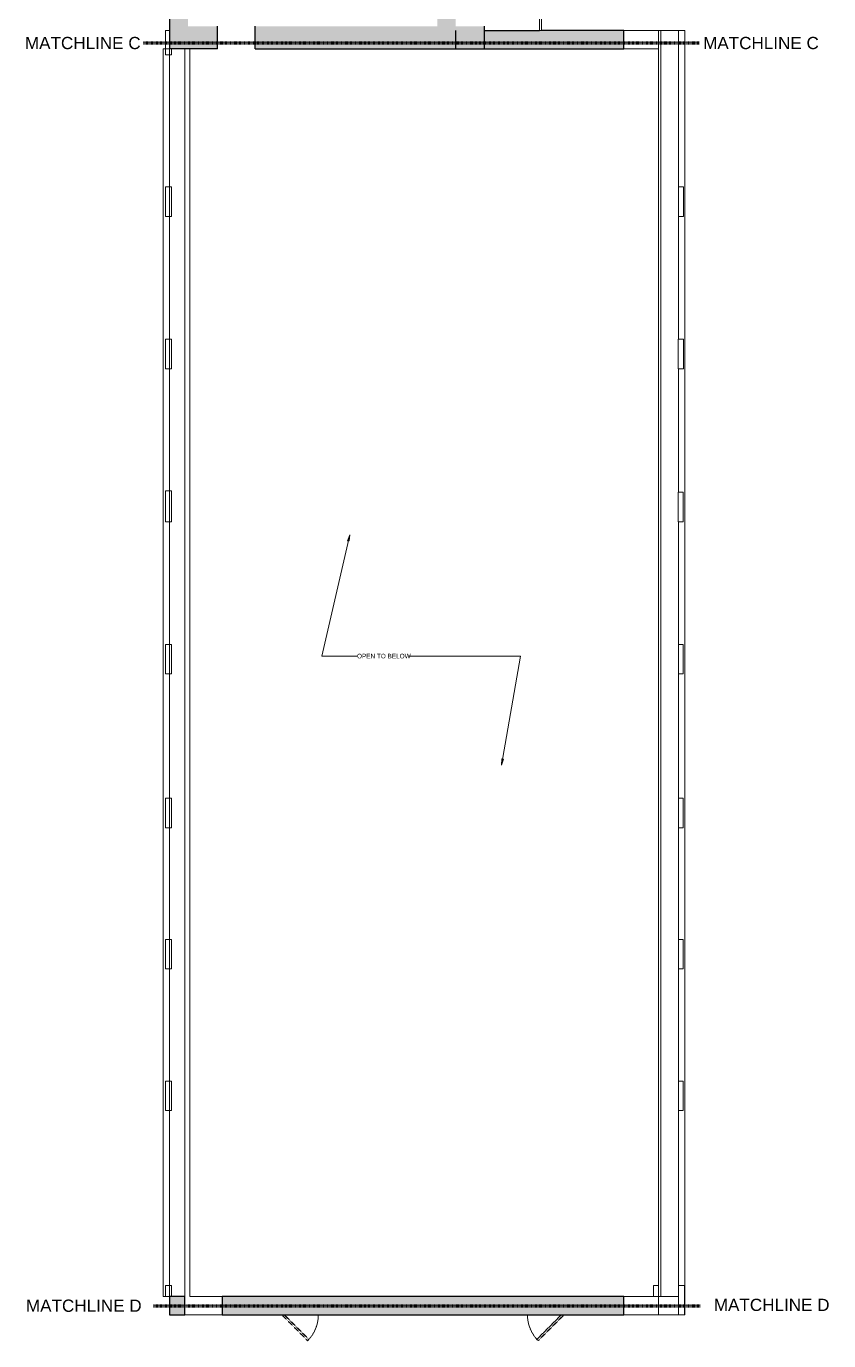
# Model space of a CAD drawing. Header units: inches. Extents: x -1176 to 1545, y -2552 to 978.
# Drawn here: x -1176 to -388, y -2552 to -1262 of the extents above; entities that cross this region are included whole.
import ezdxf

# ---------------------------------------------------------------- set-up
doc = ezdxf.new("R2010")
doc.units = ezdxf.units.IN
doc.header["$MEASUREMENT"] = 0
doc.linetypes.add('Dash', pattern=[0.25, 0.125, -0.125])
doc.linetypes.add('Demolished', pattern=[0.1875, 0.125, -0.0625])
for name, color, linetype, lineweight in [('A-ANNO-MATC', 214, 'Dash', 140), ('A-DOOR', 31, 'Demolished', 9), ('A-FLOR-HRAL', 11, 'Continuous', 18), ('A-WALL', 113, 'Continuous', 18), ('A-WALL-PATT', 111, 'Continuous', 18), ('G-ANNO-TEXT', 231, 'Continuous', 9), ('I-WALL', 2, 'Continuous', 18)]:
    doc.layers.add(name, color=color, linetype=linetype, lineweight=lineweight)
doc.styles.add('Swis721 Lt BT', font='swissl.ttf', dxfattribs={"height": 4.5})
doc.styles.add('Swis721 Lt BT_1', font='swissl.ttf', dxfattribs={"height": 12})

# ---------------------------------------------------------------- blocks, each defined once
blk = doc.blocks.new('Top Rail Type - Top Rail_Internal_-5050133-2nd Floor Demo')
at = {"layer": 'A-FLOR-HRAL', "lineweight": 9}
for p, q in [((-671.9, 16.3), (-669.9, 16.3)), ((-671.9, -183.2), (-671.9, 16.3)), ((-669.9, 16.3), (-669.9, -183.2)), ((-671.9, -363.2), (-671.9, -189.2)), ((-669.9, -189.2), (-669.9, -363.2)), ((-671.9, -543.2), (-671.9, -369.2)), ((-669.9, -369.2), (-669.9, -543.2)), ((-671.9, -723.2), (-671.9, -549.2)), ((-669.9, -549.2), (-669.9, -723.2)), ((-671.9, -903.2), (-671.9, -729.2)), ((-669.9, -729.2), (-669.9, -903.2)), ((-671.9, -1083.2), (-671.9, -909.2)), ((-669.9, -909.2), (-669.9, -1083.2)), ((-671.9, -1266.2), (-671.9, -1089.2)), ((-669.9, -1089.2), (-669.9, -1266.2)), ((-669.9, -1266.2), (-671.9, -1266.2))]:
    blk.add_line(p, q, dxfattribs=at)
blk = doc.blocks.new('Single Flush - D2 3_ X 8_-8252904-2nd Floor Demo')
at = {"layer": 'A-DOOR', "color": 250, "lineweight": 30}
for p, q in [((-7.4, 34.3), (-8.7, 33.1)), ((-8.7, 33.1), (15.4, 9)), ((17.9, 9), (-7.4, 34.3))]:
    blk.add_line(p, q, dxfattribs=at)
at = {"layer": 'A-DOOR', "color": 7}
blk.add_arc((17.9, 9), 35.8, 135, 179.9988, dxfattribs=at)
blk = doc.blocks.new('Single Flush - D2 3_ X 8_-8252905-2nd Floor Demo')
at = {"layer": 'A-DOOR', "color": 250, "lineweight": 30}
for p, q in [((-8.7, -33.1), (15.4, -9)), ((17.9, -9), (-7.4, -34.3)), ((-7.4, -34.3), (-8.7, -33.1))]:
    blk.add_line(p, q, dxfattribs=at)
at = {"layer": 'A-DOOR', "color": 7}
blk.add_arc((17.9, -9), 35.8, 180.0012, 225, dxfattribs=at)

msp = doc.modelspace()

# ---------------------------------------------------------------- hatches: boundary and pattern name
at = {"layer": 'A-WALL-PATT'}
h = msp.add_hatch(color=250, dxfattribs=at)
h.paths.add_polyline_path([(-1017.1, -1266.2), (-1017.1, -1210.9), (-1035.1, -1210.9), (-1035.1, -1266.2)], flags=0)
h.paths.add_polyline_path([(-1017.1, -1169.4), (-1017.1, -1003.9), (-1035.1, -1003.9), (-1035.1, -1169.4)], flags=0)
h.paths.add_polyline_path([(-1017.1, -962.4), (-1017.1, -859.9), (-1035.1, -859.9), (-1035.1, -962.4)], flags=0)
h.paths.add_polyline_path([(-1035.1, -818.4), (-1017.1, -818.4), (-1017.1, -715.9), (-1035.1, -715.9), (-1035.1, -817.9)], flags=0)
h.paths.add_polyline_path([(-1017.1, -674.4), (-1017.1, -567.9), (-1035.1, -567.9), (-1035.1, -674.4)], flags=0)
h.paths.add_polyline_path([(-1017.1, -534.4), (-1017.1, -425.7), (-1035.1, -425.7), (-1035.1, -534.4)], flags=0)
h.paths.add_polyline_path([(-1017.1, -388.7), (-1017.1, -275.2), (-1035.1, -275.2), (-1035.1, -388.7)], flags=0)
h.paths.add_polyline_path([(-1017.1, -239.2), (-1017.1, -119.5), (-1035.1, -119.5), (-1035.1, -239.2)], flags=0)
h.paths.add_polyline_path([(-1035.1, -83.5), (-1017.1, -83.5), (-1017.1, 16.3), (-1035.1, 16.3), (-1035.1, -59.7)], flags=0)
h = msp.add_hatch(color=250, dxfattribs=at)
h.paths.add_polyline_path([(-754, -1262.2), (-754, -1210.2), (-772, -1210.2), (-772, -1262.2), (-757.7, -1262.2)], flags=0)
h.paths.add_polyline_path([(-769.4, -1170.2), (-754, -1170.2), (-754, -1093.3), (-772, -1093.3), (-772, -1170.2)], flags=0)
h.paths.add_polyline_path([(-754, -1053.2), (-754, -1004.2), (-772, -1004.2), (-772, -1053.2), (-757.7, -1053.2)], flags=0)
h.paths.add_polyline_path([(-757.7, -962.2), (-754, -962.2), (-754, -860.2), (-772, -860.2), (-772, -962.2)], flags=0)
h.paths.add_polyline_path([(-757.7, -818.2), (-754, -818.2), (-754, -716.2), (-772, -716.2), (-772, -818.2), (-769.4, -818.2)], flags=0)
h.paths.add_polyline_path([(-772, -674.2), (-754, -674.2), (-754, -572.2), (-772, -572.2), (-772, -666.2)], flags=0)
h.paths.add_polyline_path([(-772, -530.2), (-754, -530.2), (-754, -428.2), (-772, -428.2), (-772, -529.8)], flags=0)
h.paths.add_polyline_path([(-769.4, -386.2), (-754, -386.2), (-754, -278.2), (-772, -278.2), (-772, -386.2)], flags=0)
h.paths.add_polyline_path([(-757.7, -236.2), (-754, -236.2), (-754, -122.5), (-772, -122.5), (-772, -236.2)], flags=0)
h.paths.add_polyline_path([(-772, -80.5), (-754, -80.5), (-754, 16.3), (-772, 16.3), (-772, -72.6)], flags=0)
for points in [[(-988.1, -1266.2), (-988.1, -1262.2), (-1017.1, -1262.2), (-1017.1, -1266.2)], [(-951.1, -1266.2), (-725.8, -1266.2), (-725.8, -1262.2), (-951.1, -1262.2)], [(-1035.1, -1284.2), (-1017.1, -1284.2), (-1017.1, -1266.2), (-1035.1, -1266.2), (-1035.1, -1272.8)], [(-1017.1, -1284.2), (-988.1, -1284.2), (-988.1, -1266.2), (-1017.1, -1266.2), (-1017.1, -1272.8)], [(-951.1, -1284.2), (-725.8, -1284.2), (-725.8, -1266.2), (-951.1, -1266.2), (-951.1, -1272.8)], [(-754, -1284.2), (-589.1, -1284.2), (-589.1, -1266.2), (-754, -1266.2), (-754, -1272.8)]]:
    msp.add_hatch(color=250, dxfattribs=at).paths.add_polyline_path(points, flags=0)
at = {"layer": 'A-WALL-PATT', "lineweight": 9}
h = msp.add_hatch(color=7, dxfattribs=at)
h.paths.add_polyline_path([(-983.4, -2526.8), (-589.1, -2526.8), (-589.1, -2508.8), (-983.4, -2508.8)], flags=0)
h.paths.add_polyline_path([(-1020, -2526.8), (-1020, -2508.8), (-1035.1, -2508.8), (-1035.1, -2526.8)], flags=0)
at = {"layer": 'G-ANNO-TEXT'}
for points in [[(-858.2, -1761.3), (-860.3, -1767), (-858.8, -1767.3)], [(-709, -1987.2), (-707.2, -1981.4), (-708.8, -1981.1)]]:
    msp.add_hatch(color=7, dxfattribs=at).paths.add_polyline_path(points, flags=0)

# ---------------------------------------------------------------- linework, layer by layer
at = {"layer": 'A-ANNO-MATC'}
for p, q in [((-1061, -1278.3), (-515, -1278.3)), ((-1051, -2518.1), (-514, -2518.1))]:
    msp.add_line(p, q, dxfattribs=at)
at = {"layer": 'A-WALL', "color": 8, "lineweight": 30}
for p, q in [((-1035.1, -1210.9), (-1035.1, -1284.2)), ((-988.1, -1284.2), (-988.1, -1262.2)), ((-951.1, -1284.2), (-951.1, -1262.2)), ((-725.8, -1284.2), (-725.8, -1262.2)), ((-754, -1284.2), (-754, -1266.2)), ((-725.8, -1266.2), (-671.9, -1266.2)), ((-589.1, -1266.2), (-669.9, -1266.2)), ((-589.1, -1284.2), (-589.1, -1266.2)), ((-988.1, -1284.2), (-1035.1, -1284.2)), ((-951.1, -1284.2), (-589.1, -1284.2)), ((-1020, -2508.8), (-1035.1, -2508.8)), ((-1035.1, -2508.8), (-1035.1, -2526.8)), ((-1020, -2526.8), (-1020, -2508.8)), ((-589.1, -2508.8), (-983.4, -2508.8)), ((-983.4, -2508.8), (-983.4, -2526.8)), ((-589.1, -2526.8), (-589.1, -2508.8)), ((-1035.1, -2526.8), (-1020, -2526.8)), ((-983.4, -2526.8), (-589.1, -2526.8))]:
    msp.add_line(p, q, dxfattribs=at)
at = {"layer": 'A-WALL', "lineweight": 9}
for p, q in [((-1039.2, -1290.3), (-1039.2, -1266.2)), ((-1035.1, -1266.2), (-1039.2, -1266.2)), ((-589.1, -1266.2), (-529.1, -1266.2)), ((-554.8, -2497.9), (-554.8, -1266.2)), ((-552.5, -1266.2), (-552.5, -2508.8)), ((-535.3, -1266.2), (-535.3, -1569.3)), ((-529.1, -1266.2), (-529.1, -2526.8)), ((-1041.3, -1284.2), (-1035.1, -1284.2)), ((-1041.3, -2508.8), (-1041.3, -1284.2)), ((-1035.1, -2508.8), (-1035.1, -1284.2)), ((-1033.2, -1284.2), (-1033.2, -1290.3)), ((-1020, -2508.8), (-1020, -1284.2)), ((-1015.1, -1284.2), (-1015.1, -2508.8)), ((-554.8, -1284.2), (-589.1, -1284.2)), ((-1033.2, -1290.3), (-1039.2, -1290.3)), ((-1039.2, -1448.7), (-1039.2, -1419.8)), ((-1039.2, -1419.8), (-1033.2, -1419.8)), ((-1033.2, -1419.8), (-1033.2, -1448.7)), ((-530.5, -1419.8), (-535.3, -1419.8)), ((-530.5, -1419.8), (-530.5, -1448.7)), ((-1033.2, -1448.7), (-1039.2, -1448.7)), ((-530.5, -1448.7), (-535.3, -1448.7)), ((-1039.2, -1598.3), (-1039.2, -1569.3)), ((-1039.2, -1569.3), (-1033.2, -1569.3)), ((-1033.2, -1569.3), (-1033.2, -1598.3)), ((-1033.2, -1598.3), (-1039.2, -1598.3)), ((-535.3, -1598.3), (-535.3, -1719.5)), ((-1039.2, -1748.5), (-1039.2, -1718.2)), ((-1039.2, -1718.2), (-1033.2, -1718.2)), ((-1033.2, -1718.2), (-1033.2, -1748.5)), ((-1033.2, -1748.5), (-1039.2, -1748.5)), ((-535.3, -1748.5), (-535.3, -2526.8)), ((-1039.2, -1897.7), (-1039.2, -1868.8)), ((-1039.2, -1868.8), (-1033.2, -1868.8)), ((-1033.2, -1868.8), (-1033.2, -1897.7)), ((-1033.2, -1897.7), (-1039.2, -1897.7)), ((-1039.2, -2048.7), (-1039.2, -2019.8)), ((-1039.2, -2019.8), (-1033.2, -2019.8)), ((-1033.2, -2019.8), (-1033.2, -2048.7)), ((-1033.2, -2048.7), (-1039.2, -2048.7)), ((-1039.2, -2187.2), (-1039.2, -2158.3)), ((-1039.2, -2158.3), (-1033.2, -2158.3)), ((-1033.2, -2158.3), (-1033.2, -2187.2)), ((-1033.2, -2187.2), (-1039.2, -2187.2)), ((-1039.2, -2326.2), (-1039.2, -2297.3)), ((-1039.2, -2297.3), (-1033.2, -2297.3)), ((-1033.2, -2297.3), (-1033.2, -2326.2)), ((-1033.2, -2326.2), (-1039.2, -2326.2)), ((-1039.2, -2508.8), (-1039.2, -2497.9)), ((-1039.2, -2497.9), (-1033.2, -2497.9)), ((-1033.2, -2497.9), (-1033.2, -2508.8)), ((-529.3, -2497.9), (-535.3, -2497.9)), ((-529.3, -2497.9), (-529.3, -2526.8)), ((-1041.3, -2508.8), (-1035.1, -2508.8)), ((-1015.1, -2508.8), (-983.4, -2508.8)), ((-589.1, -2508.8), (-559.8, -2508.8)), ((-554.8, -2508.8), (-535.3, -2508.8)), ((-554.8, -2508.8), (-554.8, -2526.8)), ((-983.4, -2526.8), (-1020, -2526.8)), ((-529.1, -2526.8), (-589.1, -2526.8))]:
    msp.add_line(p, q, dxfattribs=at)
at = {"layer": 'G-ANNO-TEXT', "color": 7}
for p, q in [((-858.2, -1761.3), (-885.5, -1880.2)), ((-858.2, -1761.3), (-860.3, -1767)), ((-860.3, -1767), (-858.8, -1767.3)), ((-858.8, -1767.3), (-858.2, -1761.3)), ((-885.5, -1880.2), (-851.2, -1880.2)), ((-783.1, -1880.2), (-800.2, -1880.2)), ((-690.4, -1880.2), (-783.1, -1880.2)), ((-709, -1987.2), (-690.4, -1880.2)), ((-708.8, -1981.1), (-709, -1987.2)), ((-709, -1987.2), (-707.2, -1981.4)), ((-707.2, -1981.4), (-708.8, -1981.1))]:
    msp.add_line(p, q, dxfattribs=at)
at = {"layer": 'I-WALL', "lineweight": 9}
for p, q in [((-535.5, -1598.3), (-535.5, -1569.3)), ((-535.5, -1569.3), (-530.5, -1569.3)), ((-530.5, -1569.3), (-530.5, -1598.3)), ((-535.5, -1598.3), (-530.5, -1598.3)), ((-535.7, -1748.5), (-535.7, -1719.5)), ((-535.7, -1719.5), (-530.7, -1719.5)), ((-530.7, -1719.5), (-530.7, -1748.5)), ((-535.7, -1748.5), (-530.7, -1748.5)), ((-535.3, -1868.8), (-530.7, -1868.8)), ((-530.7, -1868.8), (-530.7, -1897.7)), ((-535.3, -1897.7), (-530.7, -1897.7)), ((-535.3, -2019.8), (-530.7, -2019.8)), ((-530.7, -2019.8), (-530.7, -2048.7)), ((-535.3, -2048.7), (-530.7, -2048.7)), ((-535.3, -2158.3), (-530.7, -2158.3)), ((-530.7, -2158.3), (-530.7, -2187.2)), ((-535.3, -2187.2), (-530.7, -2187.2)), ((-535.3, -2297.3), (-530.7, -2297.3)), ((-530.7, -2297.3), (-530.7, -2326.2)), ((-535.3, -2326.2), (-530.7, -2326.2)), ((-559.8, -2508.8), (-559.8, -2497.9)), ((-559.8, -2497.9), (-554.8, -2497.9)), ((-554.8, -2497.9), (-554.8, -2508.8)), ((-559.8, -2508.8), (-554.8, -2508.8))]:
    msp.add_line(p, q, dxfattribs=at)

# ---------------------------------------------------------------- block references
at = {"layer": 'A-DOOR', "color": 7, "rotation": 180}
msp.add_blockref('Single Flush - D2 3_ X 8_-8252904-2nd Floor Demo', (-906.9, -2517.8), dxfattribs=at)
at = {"layer": 'A-DOOR', "color": 7}
msp.add_blockref('Single Flush - D2 3_ X 8_-8252905-2nd Floor Demo', (-665.7, -2517.8), dxfattribs=at)
at = {"layer": 'A-FLOR-HRAL', "lineweight": 9}
msp.add_blockref('Top Rail Type - Top Rail_Internal_-5050133-2nd Floor Demo', (0, 0), dxfattribs=at)

# ---------------------------------------------------------------- texts
at = {"layer": 'G-ANNO-TEXT', "color": 7, "attachment_point": 1}
for s, insert, char_height, width, style in [('MATCHLINE C', (-1177.1, -1272.6), 12, 128.775, 'Swis721 Lt BT_1'), ('MATCHLINE C', (-511.1, -1272.6), 12, 128.775, 'Swis721 Lt BT_1'), ('OPEN TO BELOW', (-851, -1878), 4.5, 61.357, 'Swis721 Lt BT'), ('MATCHLINE D', (-1176.1, -2511.8), 12, 128.775, 'Swis721 Lt BT_1'), ('MATCHLINE D', (-500.6, -2511), 12, 128.775, 'Swis721 Lt BT_1')]:
    msp.add_mtext(s, dxfattribs=dict(at, insert=insert, char_height=char_height, width=width, style=style))

doc.saveas('drawing.dxf')
